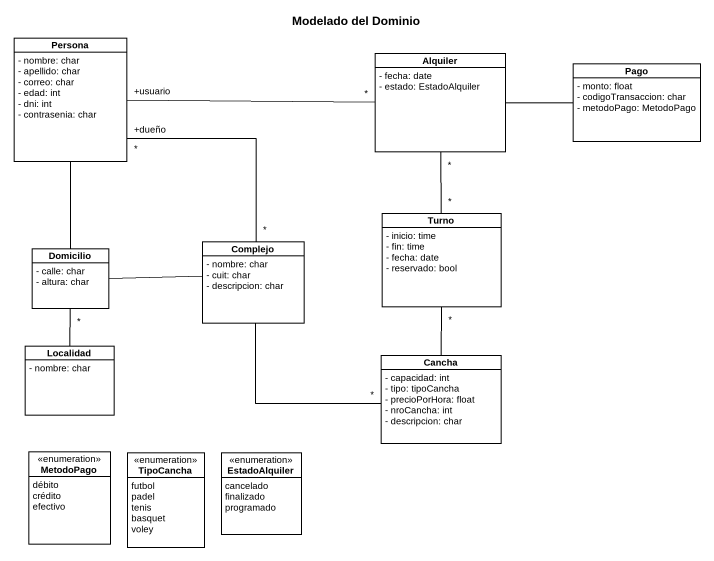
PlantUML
@startuml
title Modelado del Dominio
hide circle
hide empty members
skinparam classAttributeIconSize 0
class Persona {
  - nombre: char
  - apellido: char
  - correo: char
  - edad: int
  - dni: int
  - contrasenia: char
}
class Alquiler {
  - fecha: date
  - estado: EstadoAlquiler
}
class Pago {
  - monto: float
  - codigoTransaccion: char
  - metodoPago: MetodoPago
}
class Turno {
  - inicio: time
  - fin: time
  - fecha: date
  - reservado: bool
}
class Domicilio {
  - calle: char
  - altura: char
}
class Complejo {
  - nombre: char
  - cuit: char
  - descripcion: char
}
class Localidad {
  - nombre: char
}
class Cancha {
  - capacidad: int
  - tipo: tipoCancha
  - precioPorHora: float
  - nroCancha: int
  - descripcion: char
}
enum MetodoPago {
  débito
  crédito
  efectivo
}
enum TipoCancha {
  futbol
  padel
  tenis
  basquet
  voley
}
enum EstadoAlquiler {
  cancelado
  finalizado
  programado
}
Persona "+usuario" -right- "*" Alquiler
Persona -- Domicilio
Persona "+dueño\n*" -- "*" Complejo
Alquiler -right- Pago
Alquiler "*" -- "*" Turno
Domicilio -right- Complejo
Domicilio "*" -- Localidad
Complejo -- "*" Cancha
Cancha -up- "*" Turno
@enduml
